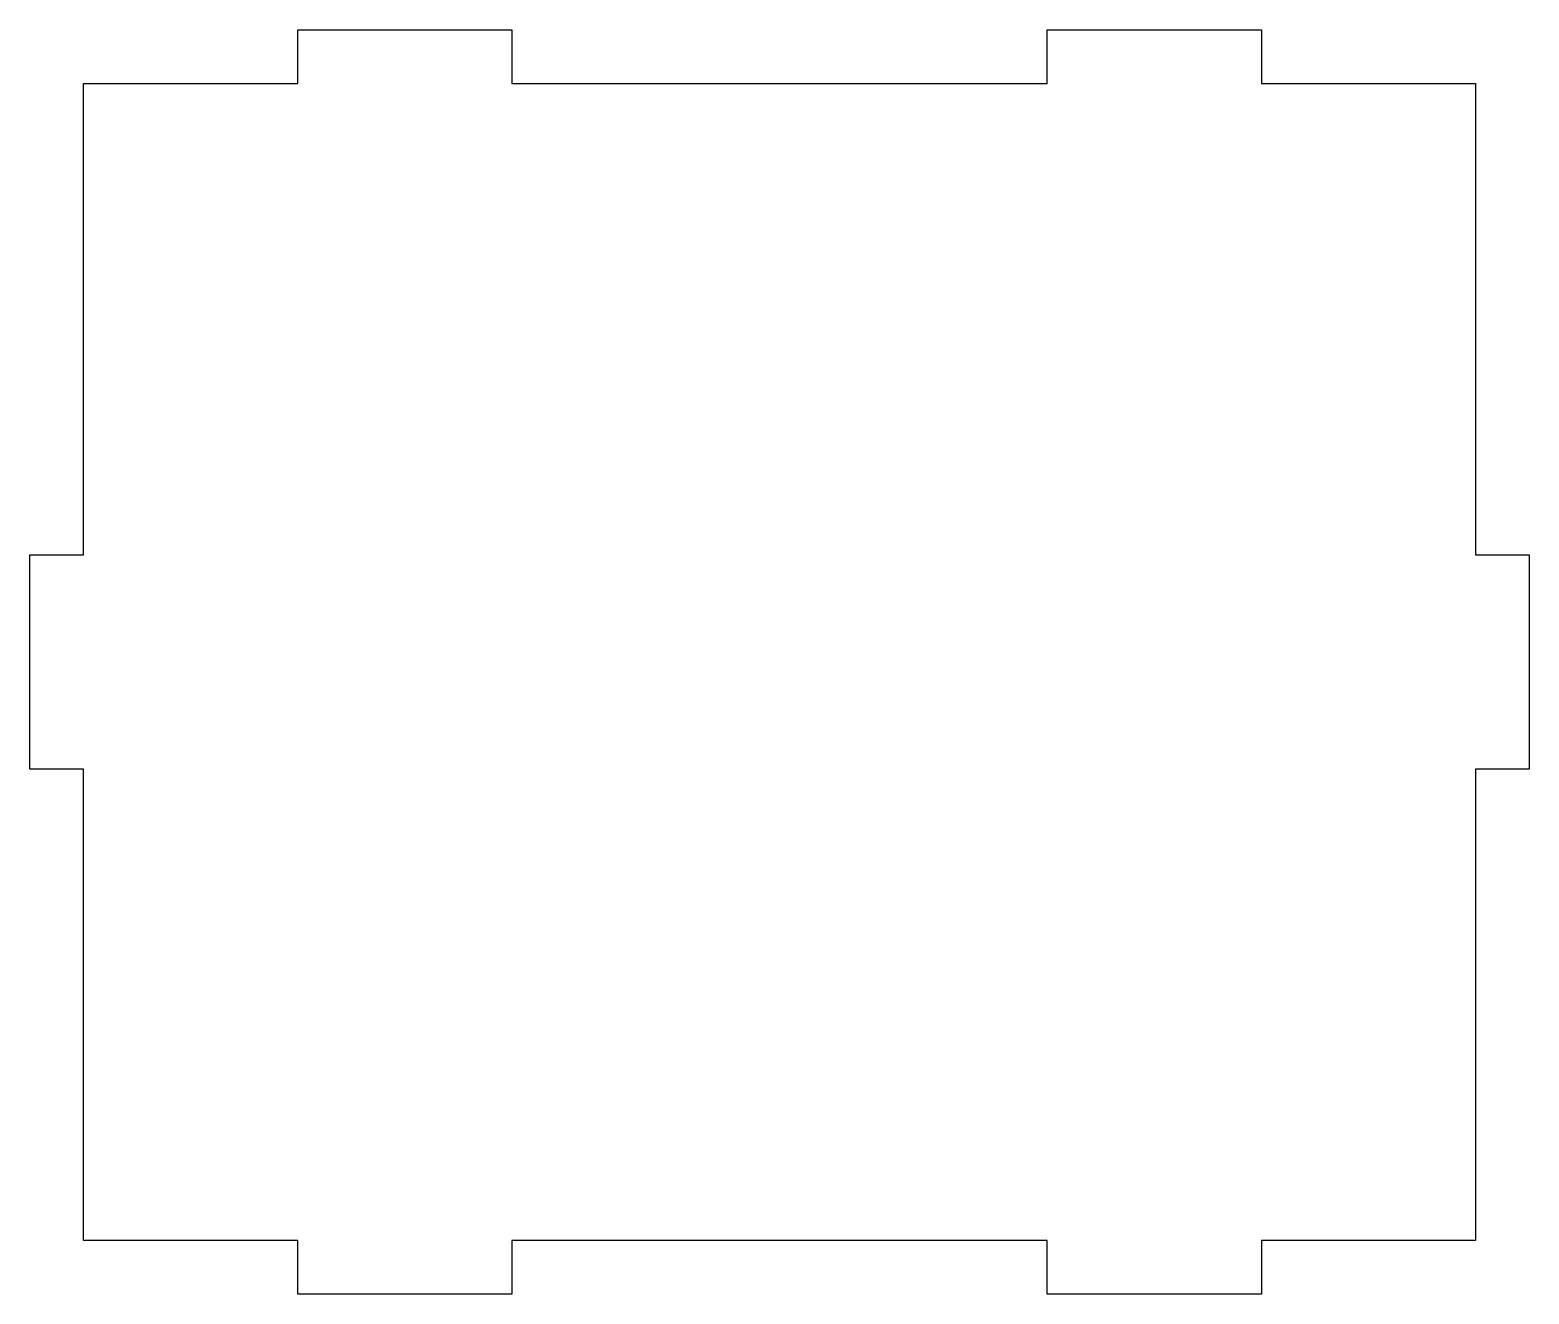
# Model space of a CAD drawing. Header units: inches. Extents: x 4.84 to 11.84, y 12.72 to 18.62.
import ezdxf

# ---------------------------------------------------------------- set-up
doc = ezdxf.new("R2010")
doc.units = ezdxf.units.IN
doc.header["$MEASUREMENT"] = 0
doc.layers.add('BACKFOUNDATION', color=7, linetype='Continuous')
doc.layers.add('Default', color=7, linetype='Continuous')

# ---------------------------------------------------------------- blocks, each defined once
blk = doc.blocks.new('SE')
at = {"layer": 'BACKFOUNDATION', "color": 7, "linetype": 'Continuous'}
for p, q in [((6.0896, 18.369), (6.0896, 18.619)), ((6.0896, 18.619), (7.0896, 18.619)), ((7.0896, 18.619), (7.0896, 18.369)), ((9.5896, 18.369), (9.5896, 18.619)), ((9.5896, 18.619), (10.5896, 18.619)), ((10.5896, 18.619), (10.5896, 18.369)), ((5.0896, 16.169), (5.0896, 18.369)), ((5.0896, 18.369), (6.0896, 18.369)), ((7.0896, 18.369), (9.5896, 18.369)), ((10.5896, 18.369), (11.5896, 18.369)), ((11.5896, 18.369), (11.5896, 16.169)), ((4.8396, 15.169), (4.8396, 16.169)), ((4.8396, 16.169), (5.0896, 16.169)), ((11.5896, 16.169), (11.8396, 16.169)), ((11.8396, 16.169), (11.8396, 15.169)), ((5.0896, 15.169), (4.8396, 15.169)), ((5.0896, 12.969), (5.0896, 15.169)), ((11.8396, 15.169), (11.5896, 15.169)), ((11.5896, 15.169), (11.5896, 12.969)), ((6.0896, 12.969), (5.0896, 12.969)), ((6.0896, 12.719), (6.0896, 12.969)), ((9.5896, 12.969), (7.0896, 12.969)), ((7.0896, 12.969), (7.0896, 12.719)), ((9.5896, 12.719), (9.5896, 12.969)), ((11.5896, 12.969), (10.5896, 12.969)), ((10.5896, 12.969), (10.5896, 12.719)), ((7.0896, 12.719), (6.0896, 12.719)), ((10.5896, 12.719), (9.5896, 12.719))]:
    blk.add_line(p, q, dxfattribs=at)

msp = doc.modelspace()

# ---------------------------------------------------------------- block references
at = {"layer": 'Default'}
msp.add_blockref('SE', (0, 0), dxfattribs=at)

doc.saveas('drawing.dxf')
